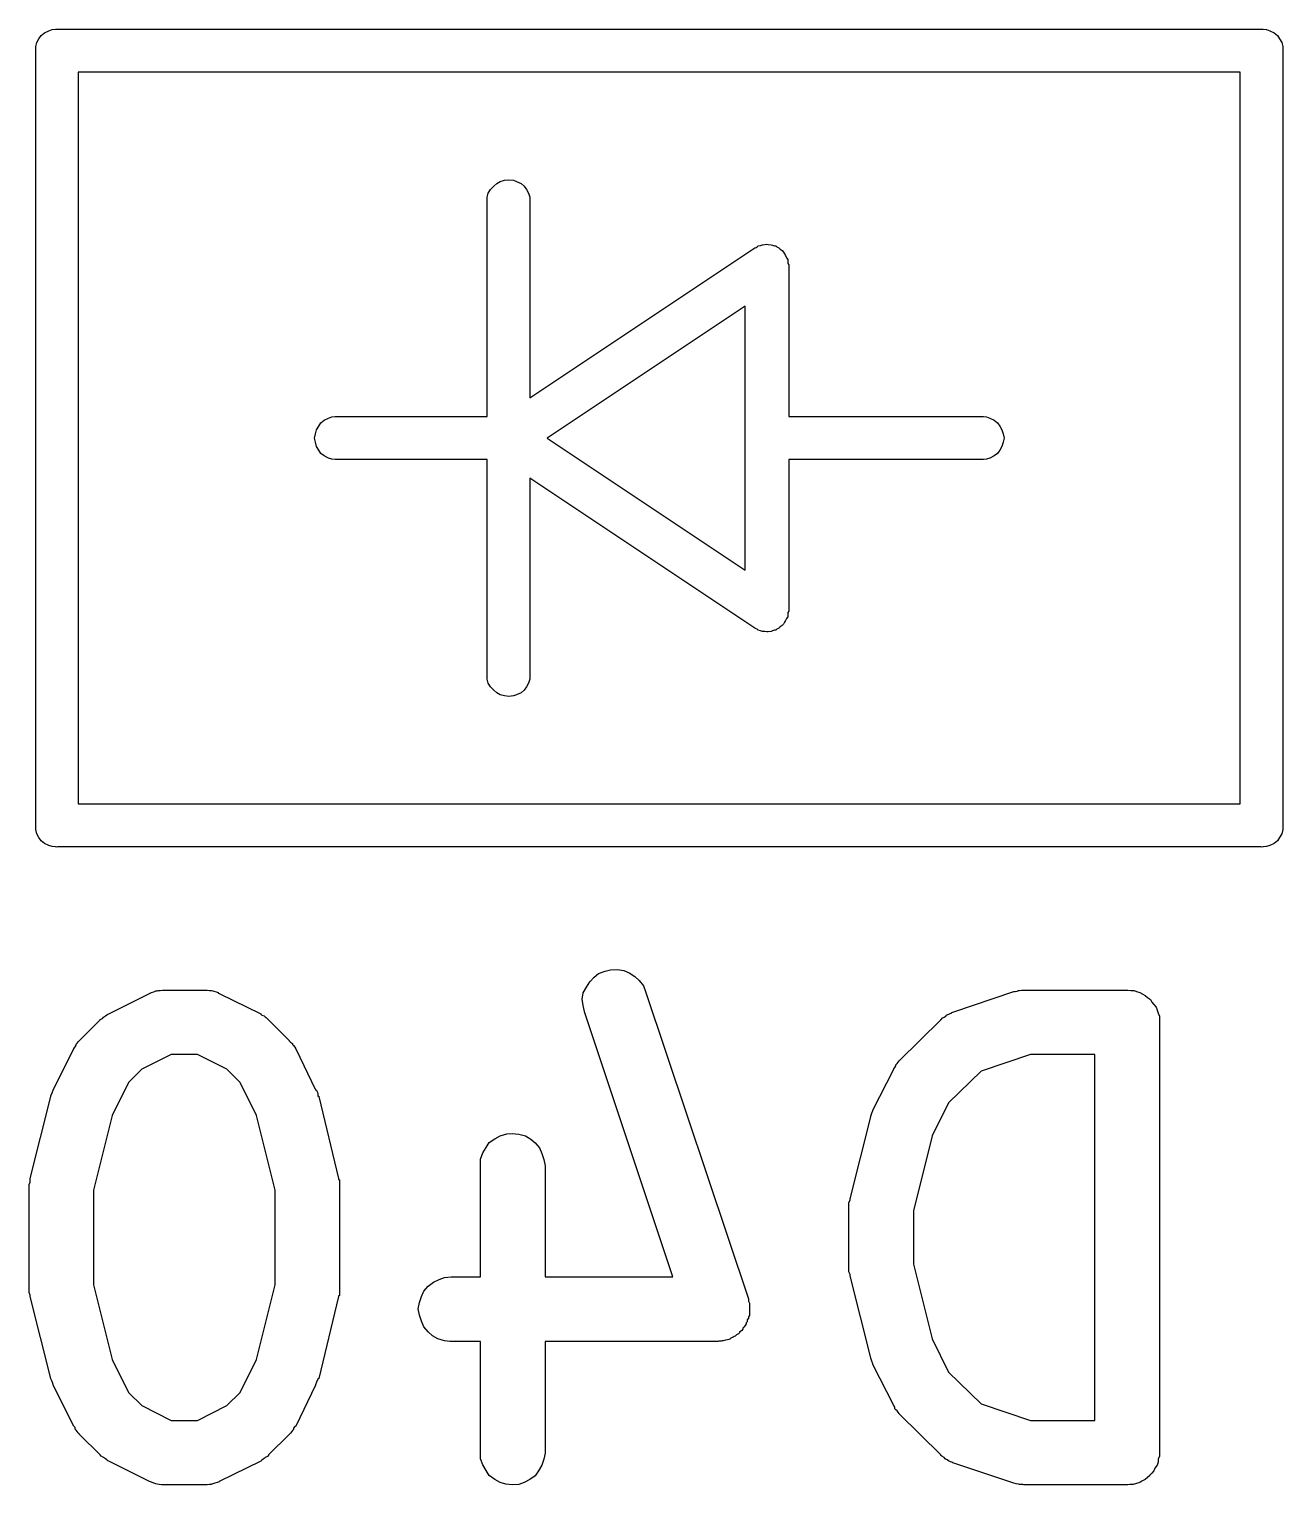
# Model space of a CAD drawing. Extents: x 1.7 to 12.3, y -5.9 to -2.3.
# Drawn here: x 11.4736 to 11.5883, y -5.627 to -5.4938 of the extents above; entities that cross this region are included whole.
import ezdxf

# ---------------------------------------------------------------- set-up
doc = ezdxf.new("R2010")
doc.units = 0
doc.header["$MEASUREMENT"] = 0
doc.layers.add('BLACK', color=7, linetype='CONTINUOUS')

msp = doc.modelspace()

# ---------------------------------------------------------------- linework, layer by layer
at = {"layer": 'BLACK', "linetype": 'CONTINUOUS'}
for p, q in [((11.4745, -5.49472), (11.4747, -5.49442)), ((11.4747, -5.49442), (11.475, -5.49417)), ((11.475, -5.49417), (11.4754, -5.49399)), ((11.4754, -5.49399), (11.4757, -5.49388)), ((11.4757, -5.49388), (11.476, -5.49385)), ((11.476, -5.49385), (11.4761, -5.49384)), ((11.4761, -5.49384), (11.4762, -5.49385)), ((11.4762, -5.49385), (11.5863, -5.49385)), ((11.5863, -5.49385), (11.5864, -5.49384)), ((11.5864, -5.49384), (11.5865, -5.49385)), ((11.5865, -5.49385), (11.5868, -5.49388)), ((11.5868, -5.49388), (11.5871, -5.49399)), ((11.5871, -5.49399), (11.5875, -5.49417)), ((11.5875, -5.49417), (11.5878, -5.49442)), ((11.5878, -5.49442), (11.588, -5.49472)), ((11.4742, -5.49543), (11.4743, -5.49506)), ((11.4742, -5.49582), (11.4742, -5.49543)), ((11.4742, -5.49591), (11.4742, -5.49582)), ((11.4742, -5.56659), (11.4742, -5.49591)), ((11.4743, -5.49506), (11.4745, -5.49472)), ((11.588, -5.49472), (11.5882, -5.49506)), ((11.5882, -5.49506), (11.5883, -5.49543)), ((11.5883, -5.49543), (11.5883, -5.49582)), ((11.5883, -5.49582), (11.5883, -5.49591)), ((11.5883, -5.49591), (11.5883, -5.56659)), ((11.4781, -5.49779), (11.4781, -5.56471)), ((11.5844, -5.49779), (11.4781, -5.49779)), ((11.5844, -5.56471), (11.5844, -5.49779)), ((11.5164, -5.50795), (11.5167, -5.50777)), ((11.5167, -5.50777), (11.5171, -5.50766)), ((11.5171, -5.50766), (11.5175, -5.50762)), ((11.5175, -5.50762), (11.5179, -5.50766)), ((11.5179, -5.50766), (11.5182, -5.50777)), ((11.5182, -5.50777), (11.5186, -5.50795)), ((11.5155, -5.50921), (11.5156, -5.50884)), ((11.5155, -5.5095), (11.5155, -5.50921)), ((11.5156, -5.50884), (11.5158, -5.5085)), ((11.5158, -5.5085), (11.5161, -5.5082)), ((11.5161, -5.5082), (11.5164, -5.50795)), ((11.5186, -5.50795), (11.5189, -5.5082)), ((11.5189, -5.5082), (11.5191, -5.5085)), ((11.5191, -5.5085), (11.5193, -5.50884)), ((11.5193, -5.50884), (11.5194, -5.50921)), ((11.5194, -5.50921), (11.5194, -5.5095)), ((11.5155, -5.52928), (11.5155, -5.5095)), ((11.5194, -5.5095), (11.5194, -5.52757)), ((11.5194, -5.52757), (11.5399, -5.51392)), ((11.5399, -5.51392), (11.54, -5.51386)), ((11.54, -5.51386), (11.5401, -5.51381)), ((11.5401, -5.51381), (11.5402, -5.51375)), ((11.5401, -5.51381), (11.5401, -5.51381)), ((11.5402, -5.51375), (11.5403, -5.51367)), ((11.5403, -5.51367), (11.5405, -5.51362)), ((11.5403, -5.51367), (11.5403, -5.51367)), ((11.5403, -5.51367), (11.5403, -5.51367)), ((11.5405, -5.51362), (11.5407, -5.51356)), ((11.5407, -5.51356), (11.5409, -5.51355)), ((11.5407, -5.51356), (11.5407, -5.51356)), ((11.5407, -5.51356), (11.5407, -5.51356)), ((11.5409, -5.51355), (11.5411, -5.51352)), ((11.5411, -5.51352), (11.5411, -5.51352)), ((11.5411, -5.51352), (11.5411, -5.51352)), ((11.5411, -5.51352), (11.5412, -5.51354)), ((11.5412, -5.51354), (11.5415, -5.51356)), ((11.5415, -5.51356), (11.5415, -5.51356)), ((11.5415, -5.51356), (11.5415, -5.51356)), ((11.5415, -5.51356), (11.5416, -5.51361)), ((11.5416, -5.51361), (11.5418, -5.51367)), ((11.5418, -5.51367), (11.5419, -5.51368)), ((11.5419, -5.51368), (11.5419, -5.51368)), ((11.5419, -5.51368), (11.542, -5.51376)), ((11.542, -5.51376), (11.5422, -5.51386)), ((11.5422, -5.51386), (11.5422, -5.51386)), ((11.5422, -5.51386), (11.5422, -5.51386)), ((11.5422, -5.51386), (11.5423, -5.51397)), ((11.5423, -5.51397), (11.5425, -5.5141)), ((11.5425, -5.5141), (11.5425, -5.5141)), ((11.5425, -5.5141), (11.5425, -5.5141)), ((11.5425, -5.5141), (11.5426, -5.51423)), ((11.5426, -5.51423), (11.5427, -5.5144)), ((11.5427, -5.5144), (11.5427, -5.5144)), ((11.5427, -5.5144), (11.5427, -5.5144)), ((11.5427, -5.5144), (11.5428, -5.51455)), ((11.5428, -5.51455), (11.5429, -5.51475)), ((11.5429, -5.51475), (11.5429, -5.51475)), ((11.5429, -5.51475), (11.5429, -5.51475)), ((11.5429, -5.51475), (11.543, -5.51491)), ((11.543, -5.51491), (11.543, -5.51512)), ((11.543, -5.51512), (11.543, -5.51512)), ((11.543, -5.51512), (11.543, -5.51512)), ((11.543, -5.51512), (11.543, -5.51527)), ((11.543, -5.51527), (11.5431, -5.51541)), ((11.5431, -5.51541), (11.5431, -5.51541)), ((11.5431, -5.51541), (11.5431, -5.5155)), ((11.5431, -5.5155), (11.5431, -5.5156)), ((11.5431, -5.5156), (11.5431, -5.52928)), ((11.5391, -5.51918), (11.521, -5.53125)), ((11.5391, -5.53115), (11.5391, -5.51918)), ((11.4998, -5.53086), (11.4999, -5.53049)), ((11.4999, -5.53049), (11.5001, -5.53015)), ((11.5001, -5.53015), (11.5003, -5.52985)), ((11.5003, -5.52985), (11.5006, -5.52961)), ((11.5006, -5.52961), (11.501, -5.52942)), ((11.501, -5.52942), (11.5013, -5.52931)), ((11.5013, -5.52931), (11.5016, -5.52928)), ((11.5016, -5.52928), (11.5155, -5.52928)), ((11.5431, -5.52928), (11.5609, -5.52928)), ((11.5609, -5.52928), (11.5612, -5.52931)), ((11.5612, -5.52931), (11.5615, -5.52942)), ((11.5615, -5.52942), (11.5619, -5.52961)), ((11.5619, -5.52961), (11.5622, -5.52985)), ((11.5622, -5.52985), (11.5624, -5.53015)), ((11.5624, -5.53015), (11.5626, -5.53049)), ((11.5626, -5.53049), (11.5627, -5.53086)), ((11.4997, -5.53125), (11.4998, -5.53086)), ((11.4998, -5.53164), (11.4997, -5.53125)), ((11.4999, -5.53201), (11.4998, -5.53164)), ((11.521, -5.53125), (11.5391, -5.54332)), ((11.5391, -5.53125), (11.5391, -5.53115)), ((11.5391, -5.53135), (11.5391, -5.53125)), ((11.5391, -5.54332), (11.5391, -5.53135)), ((11.5627, -5.53164), (11.5626, -5.53201)), ((11.5627, -5.53086), (11.5628, -5.53125)), ((11.5628, -5.53125), (11.5627, -5.53164)), ((11.5001, -5.53235), (11.4999, -5.53201)), ((11.5003, -5.53265), (11.5001, -5.53235)), ((11.5006, -5.53289), (11.5003, -5.53265)), ((11.501, -5.53308), (11.5006, -5.53289)), ((11.5013, -5.53319), (11.501, -5.53308)), ((11.5016, -5.53322), (11.5013, -5.53319)), ((11.5612, -5.53319), (11.5609, -5.53322)), ((11.5615, -5.53308), (11.5612, -5.53319)), ((11.5619, -5.53289), (11.5615, -5.53308)), ((11.5622, -5.53265), (11.5619, -5.53289)), ((11.5624, -5.53235), (11.5622, -5.53265)), ((11.5626, -5.53201), (11.5624, -5.53235)), ((11.5155, -5.53322), (11.5016, -5.53322)), ((11.5155, -5.553), (11.5155, -5.53322)), ((11.5609, -5.53322), (11.5431, -5.53322)), ((11.5431, -5.53322), (11.5431, -5.5469)), ((11.5399, -5.54858), (11.5194, -5.53493)), ((11.5194, -5.53493), (11.5194, -5.553)), ((11.5429, -5.54775), (11.5428, -5.54795)), ((11.543, -5.54759), (11.5429, -5.54775)), ((11.5429, -5.54775), (11.5429, -5.54775)), ((11.5429, -5.54775), (11.5429, -5.54775)), ((11.5431, -5.54709), (11.543, -5.54722)), ((11.543, -5.54722), (11.543, -5.54738)), ((11.543, -5.54738), (11.543, -5.54738)), ((11.543, -5.54738), (11.543, -5.54738)), ((11.543, -5.54738), (11.543, -5.54759)), ((11.5431, -5.5469), (11.5431, -5.547)), ((11.5431, -5.547), (11.5431, -5.54709)), ((11.5431, -5.54709), (11.5431, -5.54709)), ((11.54, -5.54864), (11.5399, -5.54858)), ((11.5401, -5.54869), (11.54, -5.54864)), ((11.5402, -5.54874), (11.5401, -5.54869)), ((11.5401, -5.54869), (11.5401, -5.54869)), ((11.5403, -5.54883), (11.5402, -5.54874)), ((11.5405, -5.54888), (11.5403, -5.54883)), ((11.5403, -5.54883), (11.5403, -5.54883)), ((11.5403, -5.54883), (11.5403, -5.54883)), ((11.5407, -5.54894), (11.5405, -5.54888)), ((11.5409, -5.54895), (11.5407, -5.54894)), ((11.5407, -5.54894), (11.5407, -5.54894)), ((11.5407, -5.54894), (11.5407, -5.54894)), ((11.5411, -5.54898), (11.5409, -5.54895)), ((11.5412, -5.54896), (11.5411, -5.54898)), ((11.5411, -5.54898), (11.5411, -5.54898)), ((11.5411, -5.54898), (11.5411, -5.54898)), ((11.5415, -5.54894), (11.5412, -5.54896)), ((11.5416, -5.54889), (11.5415, -5.54894)), ((11.5415, -5.54894), (11.5415, -5.54894)), ((11.5415, -5.54894), (11.5415, -5.54894)), ((11.5418, -5.54883), (11.5416, -5.54889)), ((11.5419, -5.54882), (11.5418, -5.54883)), ((11.542, -5.54873), (11.5419, -5.54882)), ((11.5419, -5.54882), (11.5419, -5.54882)), ((11.5422, -5.54864), (11.542, -5.54873)), ((11.5423, -5.54852), (11.5422, -5.54864)), ((11.5422, -5.54864), (11.5422, -5.54864)), ((11.5422, -5.54864), (11.5422, -5.54864)), ((11.5425, -5.5484), (11.5423, -5.54852)), ((11.5426, -5.54827), (11.5425, -5.5484)), ((11.5425, -5.5484), (11.5425, -5.5484)), ((11.5425, -5.5484), (11.5425, -5.5484)), ((11.5427, -5.5481), (11.5426, -5.54827)), ((11.5428, -5.54795), (11.5427, -5.5481)), ((11.5427, -5.5481), (11.5427, -5.5481)), ((11.5427, -5.5481), (11.5427, -5.5481)), ((11.5155, -5.55329), (11.5155, -5.553)), ((11.5194, -5.553), (11.5194, -5.55329)), ((11.5156, -5.55366), (11.5155, -5.55329)), ((11.5158, -5.554), (11.5156, -5.55366)), ((11.5161, -5.5543), (11.5158, -5.554)), ((11.5164, -5.55455), (11.5161, -5.5543)), ((11.5189, -5.5543), (11.5186, -5.55455)), ((11.5191, -5.554), (11.5189, -5.5543)), ((11.5193, -5.55366), (11.5191, -5.554)), ((11.5194, -5.55329), (11.5193, -5.55366)), ((11.5167, -5.55473), (11.5164, -5.55455)), ((11.5171, -5.55484), (11.5167, -5.55473)), ((11.5175, -5.55488), (11.5171, -5.55484)), ((11.5179, -5.55484), (11.5175, -5.55488)), ((11.5182, -5.55473), (11.5179, -5.55484)), ((11.5186, -5.55455), (11.5182, -5.55473)), ((11.4781, -5.56471), (11.5844, -5.56471)), ((11.4742, -5.56668), (11.4742, -5.56659)), ((11.4742, -5.56707), (11.4742, -5.56668)), ((11.4743, -5.56744), (11.4742, -5.56707)), ((11.4745, -5.56778), (11.4743, -5.56744)), ((11.4747, -5.56808), (11.4745, -5.56778)), ((11.588, -5.56778), (11.5878, -5.56808)), ((11.5882, -5.56744), (11.588, -5.56778)), ((11.5883, -5.56707), (11.5882, -5.56744)), ((11.5883, -5.56659), (11.5883, -5.56668)), ((11.5883, -5.56668), (11.5883, -5.56707)), ((11.475, -5.56833), (11.4747, -5.56808)), ((11.4754, -5.56851), (11.475, -5.56833)), ((11.4757, -5.56862), (11.4754, -5.56851)), ((11.476, -5.56865), (11.4757, -5.56862)), ((11.4761, -5.56866), (11.476, -5.56865)), ((11.4762, -5.56865), (11.4761, -5.56866)), ((11.5863, -5.56865), (11.4762, -5.56865)), ((11.5864, -5.56866), (11.5863, -5.56865)), ((11.5865, -5.56865), (11.5864, -5.56866)), ((11.5868, -5.56862), (11.5865, -5.56865)), ((11.5871, -5.56851), (11.5868, -5.56862)), ((11.5875, -5.56833), (11.5871, -5.56851)), ((11.5878, -5.56808), (11.5875, -5.56833)), ((11.5246, -5.58147), (11.5249, -5.58098)), ((11.5249, -5.58098), (11.5253, -5.58057)), ((11.5253, -5.58057), (11.5257, -5.58024)), ((11.5257, -5.58024), (11.5263, -5.58001)), ((11.5263, -5.58001), (11.5268, -5.57988)), ((11.5268, -5.57988), (11.5274, -5.57987)), ((11.5274, -5.57987), (11.528, -5.57997)), ((11.528, -5.57997), (11.5285, -5.58018)), ((11.5285, -5.58018), (11.529, -5.58049)), ((11.529, -5.58049), (11.5294, -5.58088)), ((11.5294, -5.58088), (11.5298, -5.58136)), ((11.4809, -5.58392), (11.4846, -5.58205)), ((11.4846, -5.58205), (11.4847, -5.58203)), ((11.4847, -5.582), (11.4848, -5.58196)), ((11.4847, -5.58203), (11.4847, -5.582)), ((11.4848, -5.58196), (11.485, -5.5819)), ((11.485, -5.5819), (11.4852, -5.58183)), ((11.4852, -5.58183), (11.4853, -5.58182)), ((11.4853, -5.58182), (11.4854, -5.58179)), ((11.4854, -5.58179), (11.4856, -5.58177)), ((11.4856, -5.58177), (11.4858, -5.58174)), ((11.4858, -5.58174), (11.4859, -5.58175)), ((11.4859, -5.58175), (11.4859, -5.58174)), ((11.4859, -5.58174), (11.4897, -5.58174)), ((11.4897, -5.58174), (11.4898, -5.58175)), ((11.4897, -5.58174), (11.4897, -5.58174)), ((11.4898, -5.58175), (11.4899, -5.58175)), ((11.4899, -5.58175), (11.4901, -5.58178)), ((11.4901, -5.58178), (11.4903, -5.5818)), ((11.4903, -5.5818), (11.4904, -5.58183)), ((11.4904, -5.58183), (11.4905, -5.58184)), ((11.4905, -5.58184), (11.4907, -5.58192)), ((11.4907, -5.58192), (11.4909, -5.58198)), ((11.4909, -5.58198), (11.4909, -5.58202)), ((11.4909, -5.58202), (11.491, -5.58205)), ((11.491, -5.58205), (11.4948, -5.58392)), ((11.5242, -5.58257), (11.5243, -5.582)), ((11.5243, -5.582), (11.5246, -5.58147)), ((11.5298, -5.58136), (11.53, -5.58188)), ((11.53, -5.58188), (11.5394, -5.61)), ((11.5581, -5.58376), (11.5637, -5.58189)), ((11.5637, -5.58189), (11.5638, -5.58188)), ((11.5638, -5.58188), (11.564, -5.58184)), ((11.564, -5.58184), (11.5641, -5.58179)), ((11.5641, -5.58179), (11.5642, -5.58178)), ((11.5642, -5.58178), (11.5644, -5.58176)), ((11.5644, -5.58176), (11.5645, -5.58175)), ((11.5645, -5.58175), (11.5647, -5.58174)), ((11.5647, -5.58174), (11.5741, -5.58174)), ((11.5741, -5.58174), (11.5741, -5.58174)), ((11.5741, -5.58174), (11.5741, -5.58174)), ((11.5741, -5.58174), (11.5741, -5.58174)), ((11.5741, -5.58174), (11.5744, -5.58177)), ((11.5741, -5.58174), (11.5741, -5.58174)), ((11.5744, -5.58177), (11.5747, -5.5818)), ((11.5747, -5.5818), (11.5747, -5.5818)), ((11.5747, -5.5818), (11.5747, -5.5818)), ((11.5747, -5.5818), (11.5749, -5.58189)), ((11.5749, -5.58189), (11.5752, -5.58197)), ((11.5752, -5.58197), (11.5752, -5.58197)), ((11.5752, -5.58197), (11.5752, -5.58198)), ((11.5752, -5.58198), (11.5755, -5.58211)), ((11.5755, -5.58211), (11.5757, -5.58224)), ((11.5757, -5.58224), (11.5757, -5.58225)), ((11.5757, -5.58225), (11.5757, -5.58225)), ((11.5757, -5.58225), (11.5759, -5.58243)), ((11.5759, -5.58243), (11.5762, -5.58261)), ((11.5243, -5.58315), (11.5242, -5.58257)), ((11.5244, -5.58371), (11.5243, -5.58315)), ((11.5244, -5.58375), (11.5244, -5.58371)), ((11.5325, -5.60798), (11.5244, -5.58375)), ((11.558, -5.5838), (11.5581, -5.58376)), ((11.558, -5.58382), (11.558, -5.5838)), ((11.5762, -5.58261), (11.5762, -5.58262)), ((11.5762, -5.58262), (11.5762, -5.58262)), ((11.5762, -5.58262), (11.5763, -5.58284)), ((11.5763, -5.58284), (11.5765, -5.58306)), ((11.5765, -5.58306), (11.5765, -5.58307)), ((11.5765, -5.58307), (11.5765, -5.58307)), ((11.5765, -5.58307), (11.5767, -5.58332)), ((11.5767, -5.58332), (11.5768, -5.58356)), ((11.5768, -5.58356), (11.5768, -5.58357)), ((11.5768, -5.58357), (11.5768, -5.58358)), ((11.5768, -5.58358), (11.5769, -5.58385)), ((11.4782, -5.58635), (11.4801, -5.58448)), ((11.4801, -5.58445), (11.4803, -5.58434)), ((11.4801, -5.58448), (11.4801, -5.58445)), ((11.4803, -5.58434), (11.4804, -5.58423)), ((11.4804, -5.58423), (11.4805, -5.58417)), ((11.4805, -5.58417), (11.4806, -5.58409)), ((11.4806, -5.58409), (11.4807, -5.58401)), ((11.4807, -5.58401), (11.4809, -5.58392)), ((11.4948, -5.58392), (11.4948, -5.58394)), ((11.4948, -5.58394), (11.4949, -5.58403)), ((11.4949, -5.58403), (11.4951, -5.58411)), ((11.4951, -5.58411), (11.4952, -5.58419)), ((11.4952, -5.58419), (11.4953, -5.58426)), ((11.4953, -5.58426), (11.4954, -5.58437)), ((11.4954, -5.58437), (11.4955, -5.58448)), ((11.4955, -5.58448), (11.4974, -5.58635)), ((11.5532, -5.58823), (11.557, -5.58448)), ((11.557, -5.58445), (11.5571, -5.58439)), ((11.557, -5.58448), (11.557, -5.58445)), ((11.5571, -5.58433), (11.5573, -5.58421)), ((11.5571, -5.58439), (11.5571, -5.58433)), ((11.5573, -5.58421), (11.5575, -5.58409)), ((11.5575, -5.58405), (11.5576, -5.584)), ((11.5575, -5.58409), (11.5575, -5.58405)), ((11.5576, -5.584), (11.5578, -5.58392)), ((11.5578, -5.58392), (11.558, -5.58382)), ((11.5769, -5.58385), (11.577, -5.58412)), ((11.577, -5.58412), (11.577, -5.58413)), ((11.577, -5.58413), (11.577, -5.58414)), ((11.577, -5.58414), (11.577, -5.58441)), ((11.577, -5.58441), (11.577, -5.58469)), ((11.577, -5.58469), (11.577, -5.62406)), ((11.478, -5.5866), (11.4781, -5.58648)), ((11.4781, -5.58648), (11.4782, -5.58635)), ((11.4974, -5.58635), (11.4974, -5.58638)), ((11.4974, -5.58638), (11.4975, -5.58651)), ((11.4758, -5.59087), (11.4777, -5.58712)), ((11.4777, -5.58708), (11.4778, -5.58694)), ((11.4777, -5.58712), (11.4777, -5.58708)), ((11.4778, -5.58694), (11.4779, -5.5868)), ((11.4779, -5.5867), (11.478, -5.5866)), ((11.4779, -5.5868), (11.4779, -5.5867)), ((11.4866, -5.58764), (11.4839, -5.58899)), ((11.489, -5.58764), (11.4866, -5.58764)), ((11.4917, -5.58899), (11.489, -5.58764)), ((11.4975, -5.58651), (11.4977, -5.58663)), ((11.4977, -5.58663), (11.4977, -5.58674)), ((11.4977, -5.58674), (11.4978, -5.58683)), ((11.4978, -5.58683), (11.4979, -5.58698)), ((11.4979, -5.58698), (11.498, -5.58712)), ((11.498, -5.58712), (11.4998, -5.59087)), ((11.5652, -5.58764), (11.5607, -5.58915)), ((11.5711, -5.58764), (11.5652, -5.58764)), ((11.5711, -5.62111), (11.5711, -5.58764)), ((11.4839, -5.58899), (11.4827, -5.59019)), ((11.4929, -5.59019), (11.4917, -5.58899)), ((11.5508, -5.59274), (11.5527, -5.58899)), ((11.5527, -5.58896), (11.5528, -5.58882)), ((11.5527, -5.58899), (11.5527, -5.58896)), ((11.5528, -5.58882), (11.5529, -5.58867)), ((11.5529, -5.58858), (11.553, -5.58847)), ((11.5529, -5.58867), (11.5529, -5.58858)), ((11.553, -5.58847), (11.5531, -5.58835)), ((11.5531, -5.58835), (11.5532, -5.58823)), ((11.4827, -5.59019), (11.4812, -5.59322)), ((11.4944, -5.59322), (11.4929, -5.59019)), ((11.5607, -5.58915), (11.5577, -5.59206)), ((11.4737, -5.59897), (11.4756, -5.59147)), ((11.4756, -5.59141), (11.4757, -5.59115)), ((11.4756, -5.59142), (11.4756, -5.59141)), ((11.4756, -5.59143), (11.4756, -5.59142)), ((11.4756, -5.59147), (11.4756, -5.59143)), ((11.4757, -5.59115), (11.4758, -5.59089)), ((11.4758, -5.59088), (11.4758, -5.59087)), ((11.4758, -5.59089), (11.4758, -5.59088)), ((11.4998, -5.59087), (11.4999, -5.59091)), ((11.4999, -5.59091), (11.4999, -5.59092)), ((11.4999, -5.59092), (11.4999, -5.59093)), ((11.4999, -5.59093), (11.5, -5.59119)), ((11.5, -5.59119), (11.5, -5.59145)), ((11.5, -5.59145), (11.5001, -5.59146)), ((11.5001, -5.59146), (11.5001, -5.59147)), ((11.5001, -5.59147), (11.5019, -5.59897)), ((11.5506, -5.59328), (11.5507, -5.59302)), ((11.5507, -5.59302), (11.5508, -5.59277)), ((11.5508, -5.59276), (11.5508, -5.59274)), ((11.5508, -5.59277), (11.5508, -5.59276)), ((11.5577, -5.59206), (11.5562, -5.59509)), ((11.4812, -5.59322), (11.4795, -5.60005)), ((11.4961, -5.60005), (11.4944, -5.59322)), ((11.5487, -5.60085), (11.5506, -5.59335)), ((11.5506, -5.5933), (11.5506, -5.59328)), ((11.5506, -5.59331), (11.5506, -5.5933)), ((11.5506, -5.59335), (11.5506, -5.59331)), ((11.5154, -5.59615), (11.5157, -5.5957)), ((11.5157, -5.5957), (11.5162, -5.59534)), ((11.5162, -5.59534), (11.5167, -5.59508)), ((11.5167, -5.59508), (11.5173, -5.59491)), ((11.5173, -5.59491), (11.5178, -5.59486)), ((11.5178, -5.59486), (11.5184, -5.59492)), ((11.5184, -5.59492), (11.519, -5.59509)), ((11.519, -5.59509), (11.5195, -5.59537)), ((11.5195, -5.59537), (11.5199, -5.59573)), ((11.5199, -5.59573), (11.5203, -5.59618)), ((11.5562, -5.59509), (11.5545, -5.60193)), ((11.5149, -5.5972), (11.5151, -5.59665)), ((11.5151, -5.59665), (11.5154, -5.59615)), ((11.5203, -5.59618), (11.5205, -5.59669)), ((11.5205, -5.59669), (11.5207, -5.59724)), ((11.5149, -5.59777), (11.5149, -5.5972)), ((11.5149, -5.59781), (11.5149, -5.59777)), ((11.5149, -5.60798), (11.5149, -5.59781)), ((11.5207, -5.59724), (11.5208, -5.59781)), ((11.5208, -5.59781), (11.5208, -5.60798)), ((11.4736, -5.59954), (11.4737, -5.59931)), ((11.4736, -5.59959), (11.4736, -5.59954)), ((11.4736, -5.59965), (11.4736, -5.59959)), ((11.4736, -5.59969), (11.4736, -5.59965)), ((11.4736, -5.60906), (11.4736, -5.59969)), ((11.4737, -5.59902), (11.4737, -5.59897)), ((11.4737, -5.59907), (11.4737, -5.59902)), ((11.4737, -5.59931), (11.4737, -5.59907)), ((11.5019, -5.59897), (11.5019, -5.59901)), ((11.5019, -5.59901), (11.5019, -5.59906)), ((11.5019, -5.59906), (11.502, -5.59911)), ((11.502, -5.59911), (11.502, -5.59935)), ((11.502, -5.59935), (11.502, -5.59958)), ((11.502, -5.59958), (11.502, -5.59964)), ((11.502, -5.59964), (11.502, -5.59969)), ((11.502, -5.59969), (11.502, -5.60906)), ((11.4795, -5.60005), (11.4795, -5.6087)), ((11.4961, -5.6087), (11.4961, -5.60005)), ((11.5486, -5.60118), (11.5487, -5.60095)), ((11.5487, -5.6009), (11.5487, -5.60085)), ((11.5487, -5.60095), (11.5487, -5.6009)), ((11.5486, -5.60142), (11.5486, -5.60118)), ((11.5486, -5.60147), (11.5486, -5.60142)), ((11.5486, -5.60152), (11.5486, -5.60147)), ((11.5486, -5.60156), (11.5486, -5.60152)), ((11.5486, -5.60719), (11.5486, -5.60156)), ((11.5545, -5.60193), (11.5545, -5.60682)), ((11.5486, -5.60724), (11.5486, -5.60719)), ((11.5486, -5.60729), (11.5486, -5.60724)), ((11.5486, -5.60753), (11.5486, -5.60729)), ((11.5487, -5.60776), (11.5486, -5.60753)), ((11.5487, -5.60781), (11.5487, -5.60776)), ((11.5545, -5.60682), (11.5562, -5.61366)), ((11.4736, -5.60911), (11.4736, -5.60906)), ((11.4736, -5.60917), (11.4736, -5.60911)), ((11.4795, -5.6087), (11.4812, -5.61553)), ((11.4944, -5.61553), (11.4961, -5.6087)), ((11.502, -5.60906), (11.502, -5.6091)), ((11.502, -5.6091), (11.502, -5.60916)), ((11.5097, -5.60929), (11.5101, -5.60884)), ((11.5101, -5.60884), (11.5106, -5.60848)), ((11.5106, -5.60848), (11.5111, -5.60821)), ((11.5111, -5.60821), (11.5116, -5.60804)), ((11.5116, -5.60804), (11.5122, -5.60798)), ((11.5122, -5.60798), (11.5149, -5.60798)), ((11.5208, -5.60798), (11.5325, -5.60798)), ((11.5487, -5.60786), (11.5487, -5.60781)), ((11.5487, -5.6079), (11.5487, -5.60786)), ((11.5506, -5.6154), (11.5487, -5.6079)), ((11.4736, -5.6094), (11.4736, -5.60917)), ((11.4737, -5.60964), (11.4736, -5.6094)), ((11.4737, -5.60969), (11.4737, -5.60964)), ((11.4737, -5.60974), (11.4737, -5.60969)), ((11.4737, -5.60978), (11.4737, -5.60974)), ((11.4756, -5.61728), (11.4737, -5.60978)), ((11.5019, -5.60978), (11.5001, -5.61728)), ((11.502, -5.60968), (11.5019, -5.60973)), ((11.5019, -5.60973), (11.5019, -5.60978)), ((11.502, -5.60916), (11.502, -5.60921)), ((11.502, -5.60921), (11.502, -5.60944)), ((11.502, -5.60944), (11.502, -5.60968)), ((11.5092, -5.61092), (11.5093, -5.61034)), ((11.5093, -5.61034), (11.5095, -5.60979)), ((11.5095, -5.60979), (11.5097, -5.60929)), ((11.5394, -5.61), (11.5394, -5.61004)), ((11.5394, -5.61004), (11.5394, -5.61021)), ((11.5394, -5.61021), (11.5395, -5.61038)), ((11.5395, -5.61038), (11.5395, -5.6105)), ((11.5093, -5.61149), (11.5092, -5.61092)), ((11.5095, -5.61204), (11.5093, -5.61149)), ((11.5394, -5.61175), (11.5393, -5.61191)), ((11.5395, -5.61153), (11.5394, -5.61164)), ((11.5394, -5.61164), (11.5394, -5.61175)), ((11.5395, -5.6105), (11.5395, -5.61061)), ((11.5395, -5.61061), (11.5395, -5.61078)), ((11.5395, -5.61078), (11.5395, -5.61096)), ((11.5395, -5.61096), (11.5395, -5.61107)), ((11.5395, -5.61107), (11.5395, -5.61118)), ((11.5395, -5.61118), (11.5395, -5.61136)), ((11.5395, -5.61136), (11.5395, -5.61153)), ((11.5097, -5.61255), (11.5095, -5.61204)), ((11.5101, -5.613), (11.5097, -5.61255)), ((11.5105, -5.61337), (11.5101, -5.613)), ((11.5386, -5.6131), (11.5385, -5.61318)), ((11.5388, -5.6129), (11.5386, -5.61303)), ((11.5386, -5.61303), (11.5386, -5.6131)), ((11.5389, -5.61277), (11.5388, -5.6129)), ((11.539, -5.61259), (11.5389, -5.61267)), ((11.5389, -5.61267), (11.5389, -5.61277)), ((11.5391, -5.61243), (11.539, -5.61259)), ((11.5392, -5.61228), (11.5391, -5.61243)), ((11.5393, -5.61208), (11.5392, -5.61218)), ((11.5392, -5.61218), (11.5392, -5.61228)), ((11.5393, -5.61191), (11.5393, -5.61208)), ((11.511, -5.61365), (11.5105, -5.61337)), ((11.5116, -5.61383), (11.511, -5.61365)), ((11.5121, -5.61389), (11.5116, -5.61383)), ((11.5122, -5.61389), (11.5121, -5.61389)), ((11.5149, -5.61389), (11.5122, -5.61389)), ((11.5149, -5.62406), (11.5149, -5.61389)), ((11.5366, -5.61389), (11.5208, -5.61389)), ((11.5208, -5.61389), (11.5208, -5.62406)), ((11.5367, -5.61387), (11.5366, -5.61389)), ((11.5369, -5.61387), (11.5367, -5.61387)), ((11.537, -5.61384), (11.5369, -5.61387)), ((11.5371, -5.61383), (11.537, -5.61384)), ((11.5373, -5.61378), (11.5371, -5.61383)), ((11.5375, -5.61374), (11.5373, -5.61378)), ((11.5376, -5.6137), (11.5375, -5.61374)), ((11.5377, -5.61367), (11.5376, -5.6137)), ((11.5378, -5.61358), (11.5377, -5.61367)), ((11.538, -5.61351), (11.5378, -5.61358)), ((11.5381, -5.61345), (11.538, -5.61351)), ((11.5382, -5.6134), (11.5381, -5.61345)), ((11.5383, -5.61329), (11.5382, -5.6134)), ((11.5385, -5.61318), (11.5383, -5.61329)), ((11.5562, -5.61366), (11.5577, -5.61669)), ((11.4812, -5.61553), (11.4827, -5.61856)), ((11.4929, -5.61856), (11.4944, -5.61553)), ((11.5506, -5.61542), (11.5506, -5.6154)), ((11.5506, -5.61543), (11.5506, -5.61542)), ((11.5507, -5.61568), (11.5506, -5.61543)), ((11.5508, -5.61595), (11.5507, -5.61568)), ((11.5508, -5.61596), (11.5508, -5.61595)), ((11.5508, -5.61597), (11.5508, -5.61596)), ((11.5508, -5.61601), (11.5508, -5.61597)), ((11.5527, -5.61976), (11.5508, -5.61601)), ((11.5577, -5.61669), (11.5607, -5.6196)), ((11.4756, -5.61729), (11.4756, -5.61728)), ((11.4756, -5.6173), (11.4756, -5.61729)), ((11.4757, -5.61756), (11.4756, -5.6173)), ((11.4758, -5.61782), (11.4757, -5.61756)), ((11.4758, -5.61783), (11.4758, -5.61782)), ((11.4758, -5.61784), (11.4758, -5.61783)), ((11.4758, -5.61788), (11.4758, -5.61784)), ((11.4777, -5.62163), (11.4758, -5.61788)), ((11.4998, -5.61788), (11.498, -5.62163)), ((11.4999, -5.6176), (11.4998, -5.61786)), ((11.4998, -5.61786), (11.4998, -5.61787)), ((11.4998, -5.61787), (11.4998, -5.61788)), ((11.5, -5.61734), (11.4999, -5.6176)), ((11.5001, -5.61728), (11.5, -5.61732)), ((11.5, -5.61732), (11.5, -5.61733)), ((11.5, -5.61733), (11.5, -5.61734)), ((11.4827, -5.61856), (11.4839, -5.61976)), ((11.4839, -5.61976), (11.4866, -5.62111)), ((11.489, -5.62111), (11.4917, -5.61976)), ((11.4917, -5.61976), (11.4929, -5.61856)), ((11.5528, -5.6199), (11.5527, -5.61976)), ((11.5607, -5.6196), (11.5652, -5.62111)), ((11.5528, -5.62004), (11.5528, -5.6199)), ((11.5529, -5.62014), (11.5528, -5.62004)), ((11.553, -5.62024), (11.5529, -5.62014)), ((11.5531, -5.62036), (11.553, -5.62024)), ((11.5532, -5.62049), (11.5531, -5.62036)), ((11.5532, -5.62052), (11.5532, -5.62049)), ((11.557, -5.62427), (11.5532, -5.62052)), ((11.4778, -5.62177), (11.4777, -5.62163)), ((11.4778, -5.62192), (11.4778, -5.62177)), ((11.4779, -5.62201), (11.4778, -5.62192)), ((11.478, -5.62212), (11.4779, -5.62201)), ((11.4781, -5.62224), (11.478, -5.62212)), ((11.4782, -5.62237), (11.4781, -5.62224)), ((11.4782, -5.6224), (11.4782, -5.62237)), ((11.4801, -5.62427), (11.4782, -5.6224)), ((11.4866, -5.62111), (11.489, -5.62111)), ((11.4974, -5.6224), (11.4955, -5.62427)), ((11.4975, -5.62227), (11.4974, -5.6224)), ((11.4976, -5.62215), (11.4975, -5.62227)), ((11.4977, -5.62205), (11.4976, -5.62215)), ((11.4978, -5.62195), (11.4977, -5.62205)), ((11.4979, -5.62167), (11.4978, -5.62181)), ((11.4978, -5.62181), (11.4978, -5.62195)), ((11.498, -5.62163), (11.4979, -5.62167)), ((11.5652, -5.62111), (11.5711, -5.62111)), ((11.4802, -5.62438), (11.4801, -5.62427)), ((11.4804, -5.62449), (11.4802, -5.62438)), ((11.4805, -5.62456), (11.4804, -5.62449)), ((11.4806, -5.62464), (11.4805, -5.62456)), ((11.4807, -5.62472), (11.4806, -5.62464)), ((11.4808, -5.62481), (11.4807, -5.62472)), ((11.4809, -5.62483), (11.4808, -5.62481)), ((11.4846, -5.6267), (11.4809, -5.62483)), ((11.4948, -5.62483), (11.491, -5.6267)), ((11.4949, -5.62474), (11.4948, -5.62483)), ((11.495, -5.62466), (11.4949, -5.62474)), ((11.4951, -5.62459), (11.495, -5.62466)), ((11.4952, -5.62452), (11.4951, -5.62459)), ((11.4954, -5.62441), (11.4952, -5.62452)), ((11.4955, -5.6243), (11.4954, -5.62441)), ((11.4955, -5.62427), (11.4955, -5.6243)), ((11.5149, -5.62463), (11.5149, -5.62406)), ((11.5151, -5.62519), (11.5149, -5.62463)), ((11.5207, -5.62467), (11.5205, -5.62522)), ((11.5208, -5.6241), (11.5207, -5.62467)), ((11.5208, -5.62406), (11.5208, -5.6241)), ((11.557, -5.62433), (11.557, -5.62427)), ((11.5571, -5.62439), (11.557, -5.62433)), ((11.5573, -5.62451), (11.5571, -5.62439)), ((11.5574, -5.62464), (11.5573, -5.62451)), ((11.5575, -5.62468), (11.5574, -5.62464)), ((11.5576, -5.62473), (11.5575, -5.62468)), ((11.5577, -5.62482), (11.5576, -5.62473)), ((11.5579, -5.62491), (11.5577, -5.62482)), ((11.558, -5.62494), (11.5579, -5.62491)), ((11.5581, -5.62497), (11.558, -5.62494)), ((11.5581, -5.62499), (11.5581, -5.62497)), ((11.5637, -5.62686), (11.5581, -5.62499)), ((11.5769, -5.62494), (11.5768, -5.6252)), ((11.577, -5.62438), (11.5769, -5.62465)), ((11.5769, -5.62465), (11.5769, -5.62466)), ((11.5769, -5.62466), (11.5769, -5.62467)), ((11.5769, -5.62467), (11.5769, -5.62494)), ((11.577, -5.62406), (11.577, -5.62408)), ((11.577, -5.62408), (11.577, -5.62408)), ((11.577, -5.62408), (11.577, -5.62408)), ((11.577, -5.62408), (11.577, -5.6241)), ((11.577, -5.6241), (11.577, -5.62438)), ((11.5154, -5.62569), (11.5151, -5.62519)), ((11.5157, -5.62614), (11.5154, -5.62569)), ((11.5162, -5.62651), (11.5157, -5.62614)), ((11.5199, -5.62617), (11.5194, -5.62653)), ((11.5202, -5.62573), (11.5199, -5.62617)), ((11.5205, -5.62522), (11.5202, -5.62573)), ((11.5759, -5.62634), (11.5757, -5.62652)), ((11.5761, -5.62617), (11.5759, -5.62634)), ((11.5763, -5.62594), (11.5761, -5.62616)), ((11.5761, -5.62616), (11.5761, -5.62616)), ((11.5761, -5.62616), (11.5761, -5.62617)), ((11.5765, -5.62573), (11.5763, -5.62594)), ((11.5766, -5.62547), (11.5765, -5.62571)), ((11.5765, -5.62571), (11.5765, -5.62572)), ((11.5765, -5.62572), (11.5765, -5.62573)), ((11.5768, -5.62522), (11.5766, -5.62547)), ((11.5768, -5.6252), (11.5768, -5.62521)), ((11.5768, -5.62521), (11.5768, -5.62522)), ((11.4847, -5.62673), (11.4846, -5.6267)), ((11.4848, -5.62677), (11.4847, -5.62673)), ((11.485, -5.62684), (11.4848, -5.62677)), ((11.4852, -5.62691), (11.485, -5.62684)), ((11.4852, -5.62692), (11.4852, -5.62691)), ((11.4853, -5.62695), (11.4852, -5.62692)), ((11.4855, -5.62697), (11.4853, -5.62695)), ((11.4857, -5.62701), (11.4855, -5.62697)), ((11.4858, -5.627), (11.4857, -5.62701)), ((11.4859, -5.62701), (11.4858, -5.627)), ((11.4897, -5.62701), (11.4859, -5.62701)), ((11.4859, -5.62701), (11.4859, -5.62701)), ((11.4898, -5.627), (11.4897, -5.62701)), ((11.4899, -5.62701), (11.4898, -5.627)), ((11.4901, -5.62698), (11.4899, -5.62701)), ((11.4903, -5.62696), (11.4901, -5.62698)), ((11.4904, -5.62692), (11.4903, -5.62693)), ((11.4903, -5.62693), (11.4903, -5.62696)), ((11.4906, -5.62685), (11.4904, -5.62692)), ((11.4908, -5.62679), (11.4906, -5.62685)), ((11.4909, -5.62675), (11.4908, -5.62679)), ((11.491, -5.62672), (11.4909, -5.62675)), ((11.491, -5.6267), (11.491, -5.62672)), ((11.5167, -5.62678), (11.5162, -5.62651)), ((11.5172, -5.62695), (11.5167, -5.62678)), ((11.5178, -5.62701), (11.5172, -5.62695)), ((11.5184, -5.62696), (11.5178, -5.62701)), ((11.5189, -5.6268), (11.5184, -5.62696)), ((11.5194, -5.62653), (11.5189, -5.6268)), ((11.5639, -5.6269), (11.5637, -5.62686)), ((11.5641, -5.62695), (11.5639, -5.6269)), ((11.5642, -5.62696), (11.5641, -5.62695)), ((11.5643, -5.62699), (11.5642, -5.62696)), ((11.5645, -5.62699), (11.5643, -5.62699)), ((11.5646, -5.62701), (11.5645, -5.62699)), ((11.5647, -5.62701), (11.5646, -5.62701)), ((11.5741, -5.62701), (11.5647, -5.62701)), ((11.5743, -5.62699), (11.5741, -5.62701)), ((11.5746, -5.62696), (11.5743, -5.62699)), ((11.5749, -5.62688), (11.5746, -5.62696)), ((11.5746, -5.62696), (11.5746, -5.62696)), ((11.5746, -5.62696), (11.5746, -5.62696)), ((11.5752, -5.6268), (11.5749, -5.62688)), ((11.5754, -5.62666), (11.5752, -5.62679)), ((11.5752, -5.62679), (11.5752, -5.62679)), ((11.5752, -5.62679), (11.5752, -5.6268)), ((11.5757, -5.62653), (11.5754, -5.62666)), ((11.5757, -5.62652), (11.5757, -5.62652)), ((11.5757, -5.62652), (11.5757, -5.62653))]:
    msp.add_line(p, q, dxfattribs=at)

doc.saveas('drawing.dxf')
